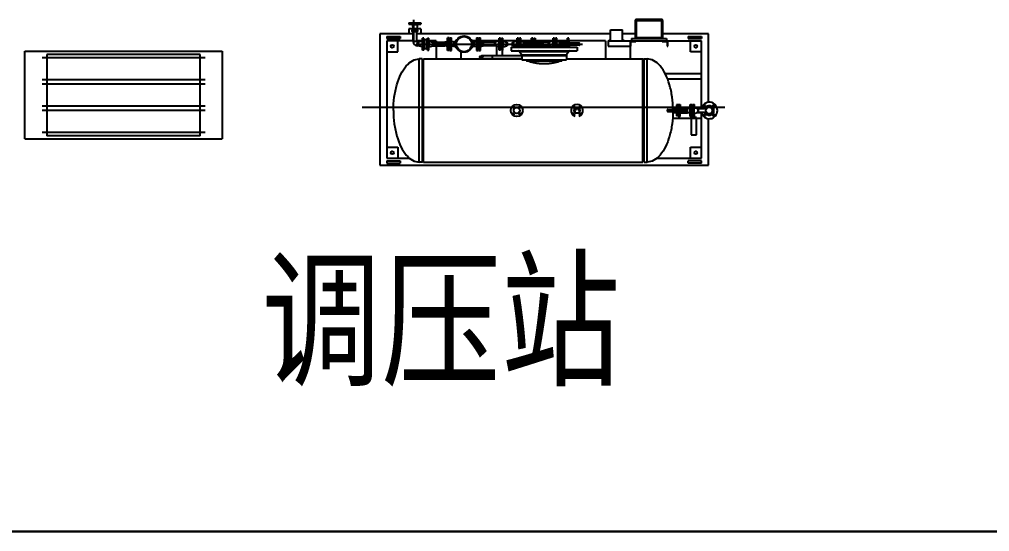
# Model space of a CAD drawing. Header units: millimetres. Extents: x 18255 to 228708, y -2217 to 146640.
# Drawn here: x 78771 to 87621, y 83841 to 88510 of the extents above; entities that cross this region are included whole.
import ezdxf

# ---------------------------------------------------------------- set-up
doc = ezdxf.new("R2010")
doc.units = ezdxf.units.MM
doc.layers.add('坐标', color=8, linetype='Continuous', lineweight=0)
doc.layers.add('基础', color=8, linetype='Continuous', lineweight=30)
doc.layers.add('设备', color=8, linetype='Continuous')
doc.styles.add('DIMHT', font='', dxfattribs={"width": 0.8})
doc.styles.get('DIMHT').set_extended_font_data('SimHei')

msp = doc.modelspace()

# ---------------------------------------------------------------- linework, layer by layer
at = {"layer": '基础'}
msp.add_line((98525.8, 83841.3), (77525.8, 83841.3), dxfattribs=at)
at = {"layer": '基础', "ltscale": 20}
msp.add_line((77525.8, 83841.3), (98525.8, 83841.3), dxfattribs=at)
at = {"layer": '设备'}
for p, q in [((82364.7, 88506.7), (82364.7, 88309.7)), ((84398.7, 88334.7), (84398.7, 88509.7)), ((84628.7, 88509.7), (84398.7, 88509.7)), ((84628.7, 88509.7), (84628.7, 88334.7)), ((82323.2, 88478.1), (82323.2, 88465.2)), ((82323.2, 88478.1), (82433.2, 88478.1)), ((82323.2, 88465.2), (82433.2, 88465.2)), ((82323.2, 88422.7), (82323.2, 88379.7)), ((82361.4, 88422.7), (82323.2, 88422.7)), ((82352.7, 88479.7), (82352.7, 88478.1)), ((82352.7, 88479.7), (82403.7, 88479.7)), ((82354.4, 88461.9), (82361.3, 88427.5)), ((82354.4, 88461.9), (82402.1, 88461.9)), ((82361.4, 88426.7), (82361.3, 88427.5)), ((82361.3, 88427.5), (82395.1, 88427.5)), ((82361.4, 88426.7), (82361.4, 88424.7)), ((82361.4, 88426.7), (82395.1, 88426.7)), ((82361.4, 88424.7), (82395.1, 88424.7)), ((82362.7, 88423.7), (82361.4, 88424.7)), ((82361.4, 88409.7), (82361.4, 88423.7)), ((82395.1, 88423.7), (82361.4, 88423.7)), ((82393.7, 88423.7), (82395.1, 88424.7)), ((82402.1, 88461.9), (82395.1, 88427.5)), ((82395.1, 88426.7), (82395.1, 88427.5)), ((82395.1, 88426.7), (82395.1, 88424.7)), ((82395.1, 88409.7), (82395.1, 88423.7)), ((82433.2, 88422.7), (82395.1, 88422.7)), ((82403.7, 88479.7), (82403.7, 88478.1)), ((82433.2, 88478.1), (82433.2, 88465.2)), ((82433.2, 88422.7), (82433.2, 88379.7)), ((84162.7, 88314.7), (84162.7, 88414.7)), ((84162.7, 88414.7), (84272.7, 88414.7)), ((84272.7, 88314.7), (84272.7, 88414.7)), ((84388.7, 88499.7), (84388.7, 88344.7)), ((84388.7, 88499.7), (84638.7, 88499.7)), ((84638.7, 88499.7), (84638.7, 88344.7)), ((82057.7, 88379.7), (82057.7, 87179.7)), ((82361.4, 88379.7), (82057.7, 88379.7)), ((82122.7, 88354.7), (82122.7, 88334.7)), ((82122.7, 88354.7), (82242.7, 88354.7)), ((82122.7, 88334.7), (82242.7, 88334.7)), ((82242.7, 88354.7), (82242.7, 88334.7)), ((82354.2, 88409.7), (82402.2, 88409.7)), ((82354.2, 88399.7), (82402.2, 88399.7)), ((82361.4, 88309.7), (82361.4, 88399.7)), ((82395.1, 88309.7), (82395.1, 88399.7)), ((84162.7, 88379.7), (82395.1, 88379.7)), ((82446.7, 88229.7), (82446.7, 88339.7)), ((82459.6, 88339.7), (82446.7, 88339.7)), ((82459.6, 88229.7), (82459.6, 88339.7)), ((82465.7, 88243.2), (82465.7, 88326.2)), ((82465.7, 88326.2), (82487.7, 88326.2)), ((82487.7, 88243.2), (82487.7, 88326.2)), ((82493.8, 88229.7), (82493.8, 88339.7)), ((82493.8, 88339.7), (82506.7, 88339.7)), ((82506.7, 88229.7), (82506.7, 88339.7)), ((82676.2, 88227.2), (82676.2, 88342.2)), ((82690.2, 88342.2), (82676.2, 88342.2)), ((82690.2, 88227.2), (82690.2, 88342.2)), ((82698.7, 88342.2), (82698.7, 88227.2)), ((82698.7, 88342.2), (82712.7, 88342.2)), ((82712.7, 88227.2), (82712.7, 88342.2)), ((82766.6, 88329.6), (82765.4, 88327.9)), ((82777.3, 88341.1), (82775.8, 88339.7)), ((82790.1, 88350.1), (82788.3, 88349.1)), ((82804.5, 88356.3), (82802.6, 88355.7)), ((82819.9, 88359.4), (82817.9, 88359.1)), ((82835.5, 88359.1), (82833.6, 88359.4)), ((82850.8, 88355.7), (82848.9, 88356.3)), ((82865.1, 88349.1), (82863.3, 88350.1)), ((82877.6, 88339.7), (82876.2, 88341.1)), ((82888, 88327.9), (82886.8, 88329.6)), ((82940.7, 88342.2), (82940.7, 88227.2)), ((82940.7, 88342.2), (82954.7, 88342.2)), ((82954.7, 88227.2), (82954.7, 88342.2)), ((82963.2, 88227.2), (82963.2, 88342.2)), ((82963.2, 88342.2), (82977.2, 88342.2)), ((82977.2, 88227.2), (82977.2, 88342.2)), ((83146.7, 88229.7), (83146.7, 88339.7)), ((83159.6, 88339.7), (83146.7, 88339.7)), ((83159.6, 88229.7), (83159.6, 88339.7)), ((83167.3, 88229.7), (83167.3, 88339.7)), ((83167.3, 88339.7), (83180.2, 88339.7)), ((83180.2, 88229.7), (83180.2, 88339.7)), ((83311.2, 88258.1), (83311.2, 88339.7)), ((83324.1, 88339.7), (83311.2, 88339.7)), ((83324.1, 88259.7), (83324.1, 88339.7)), ((83333.2, 88259.7), (83333.2, 88339.7)), ((83344.7, 88339.7), (83333.2, 88339.7)), ((83344.7, 88259.7), (83344.7, 88339.7)), ((83442.7, 88294.7), (83442.7, 88339.7)), ((83454.2, 88339.7), (83442.7, 88339.7)), ((83454.2, 88294.7), (83454.2, 88339.7)), ((83463.3, 88339.7), (83463.3, 88294.7)), ((83463.3, 88339.7), (83476.2, 88339.7)), ((83476.2, 88339.7), (83476.2, 88294.7)), ((83639.2, 88259.7), (83639.2, 88339.7)), ((83652.1, 88339.7), (83639.2, 88339.7)), ((83652.1, 88259.7), (83652.1, 88339.7)), ((83661.2, 88259.7), (83661.2, 88339.7)), ((83672.7, 88339.7), (83661.2, 88339.7)), ((83672.7, 88259.7), (83672.7, 88339.7)), ((83770.7, 88294.7), (83770.7, 88339.7)), ((83782.2, 88339.7), (83770.7, 88339.7)), ((83782.2, 88294.7), (83782.2, 88339.7)), ((84388.7, 88379.7), (84272.7, 88379.7)), ((84353.7, 88334.7), (84353.7, 88314.7)), ((84353.7, 88334.7), (84673.7, 88334.7)), ((84388.7, 88344.7), (84638.7, 88344.7)), ((85057.7, 88379.7), (84638.7, 88379.7)), ((84673.7, 88334.7), (84673.7, 88314.7)), ((84872.7, 88354.7), (84872.7, 88334.7)), ((84872.7, 88354.7), (84992.7, 88354.7)), ((84872.7, 88334.7), (84992.7, 88334.7)), ((84992.7, 88354.7), (84992.7, 88334.7)), ((85057.7, 87754.3), (85057.7, 88379.7)), ((82122.7, 88314.7), (82122.7, 87244.7)), ((82361.4, 88314.7), (82122.7, 88314.7)), ((82222.7, 88214.7), (82222.7, 88314.7)), ((82395.1, 88309.7), (82361.4, 88309.7)), ((82389.7, 88284.7), (83907.1, 88284.7)), ((82446.7, 88314.7), (82395.1, 88314.7)), ((82403.2, 88267.8), (82403.2, 88301.5)), ((82405.2, 88300.2), (82406.2, 88301.5)), ((82405.2, 88269.2), (82405.2, 88300.2)), ((82405.2, 88269.2), (82406.2, 88267.8)), ((82406.2, 88301.5), (82406.2, 88267.8)), ((82408.2, 88301.5), (82406.2, 88301.5)), ((82408.2, 88267.8), (82406.2, 88267.8)), ((82408.2, 88301.5), (82409, 88301.6)), ((82408.2, 88301.5), (82408.2, 88267.8)), ((82408.2, 88267.8), (82409, 88267.7)), ((82443.5, 88308.5), (82409, 88301.6)), ((82409, 88301.6), (82409, 88267.7)), ((82443.5, 88260.8), (82409, 88267.7)), ((82443.5, 88308.5), (82443.5, 88260.8)), ((82465.7, 88314.7), (82459.6, 88314.7)), ((82461.2, 88310.2), (82459.6, 88310.2)), ((82461.2, 88259.2), (82459.6, 88259.2)), ((82461.2, 88259.2), (82461.2, 88310.2)), ((82465.7, 88243.2), (82487.7, 88243.2)), ((82493.8, 88314.7), (82487.7, 88314.7)), ((82492.2, 88259.2), (82492.2, 88310.2)), ((82492.2, 88310.2), (82493.8, 88310.2)), ((82492.2, 88259.2), (82493.8, 88259.2)), ((82572.7, 88314.7), (82506.7, 88314.7)), ((82509.9, 88260.8), (82509.9, 88308.5)), ((82509.9, 88308.5), (82544.4, 88301.6)), ((82509.9, 88260.8), (82544.4, 88267.7)), ((82544.4, 88267.7), (82544.4, 88301.6)), ((82545.2, 88301.5), (82544.4, 88301.6)), ((82545.2, 88267.8), (82544.4, 88267.7)), ((82545.2, 88267.8), (82545.2, 88301.5)), ((82545.2, 88301.5), (82547.2, 88301.5)), ((82545.2, 88267.8), (82547.2, 88267.8)), ((82547.2, 88267.8), (82547.2, 88301.5)), ((82548.2, 88300.2), (82547.2, 88301.5)), ((82548.2, 88269.2), (82547.2, 88267.8)), ((82548.2, 88267.8), (82548.2, 88301.5)), ((82548.2, 88301.5), (82652.2, 88301.5)), ((82548.2, 88267.8), (82652.2, 88267.8)), ((82572.7, 88314.7), (82572.7, 88301.5)), ((82572.7, 88267.8), (82572.7, 88149.7)), ((82652.2, 88300.9), (82652.7, 88301.5)), ((82652.2, 88267.8), (82652.2, 88301.5)), ((82652.2, 88268.4), (82652.7, 88267.8)), ((82652.7, 88301.5), (82652.7, 88267.8)), ((82657.5, 88301.5), (82652.7, 88301.5)), ((82657.5, 88267.8), (82652.7, 88267.8)), ((82657.5, 88301.5), (82657.5, 88267.8)), ((82673.5, 88306.7), (82658.8, 88301.7)), ((82658.8, 88301.7), (82658.8, 88267.6)), ((82673.5, 88262.6), (82658.8, 88267.6)), ((82673.5, 88306.7), (82673.5, 88262.6)), ((82692.2, 88317.2), (82690.2, 88317.2)), ((82692.2, 88252.2), (82690.2, 88252.2)), ((82692.2, 88252.2), (82692.2, 88317.2)), ((82696.7, 88313.7), (82696.7, 88255.7)), ((82696.7, 88313.7), (82698.7, 88313.7)), ((82696.7, 88255.7), (82698.7, 88255.7)), ((82730.7, 88304.7), (82712.7, 88307.7)), ((82730.7, 88264.7), (82712.7, 88261.7)), ((82730.7, 88304.7), (82730.7, 88264.7)), ((82730.7, 88304.7), (82740.7, 88304.7)), ((82730.7, 88264.7), (82740.7, 88264.7)), ((82740.7, 88264.7), (82740.7, 88304.7)), ((82751.7, 88285.7), (82751.7, 88283.7)), ((82753.6, 88301.2), (82753.1, 88299.3)), ((82753.1, 88270), (82753.6, 88268.1)), ((82758.6, 88316.1), (82757.8, 88314.3)), ((82757.8, 88255.1), (82758.6, 88253.2)), ((82765.4, 88241.4), (82766.6, 88239.8)), ((82886.8, 88239.8), (82888, 88241.4)), ((82895.6, 88314.3), (82894.8, 88316.1)), ((82894.8, 88253.2), (82895.6, 88255.1)), ((82900.3, 88299.3), (82899.9, 88301.2)), ((82899.9, 88268.1), (82900.3, 88270)), ((82901.7, 88283.7), (82901.7, 88285.7)), ((82940.7, 88314.7), (82903.4, 88314.7)), ((82912.7, 88304.7), (82912.7, 88264.7)), ((82912.7, 88304.7), (82922.7, 88304.7)), ((82912.7, 88264.7), (82922.7, 88264.7)), ((82922.7, 88304.7), (82940.7, 88307.7)), ((82922.7, 88264.7), (82922.7, 88304.7)), ((82922.7, 88264.7), (82940.7, 88261.7)), ((82961.2, 88314.7), (82954.7, 88314.7)), ((82954.7, 88313.7), (82956.7, 88313.7)), ((82954.7, 88255.7), (82956.7, 88255.7)), ((82956.7, 88255.7), (82956.7, 88313.7)), ((82961.2, 88252.2), (82961.2, 88317.2)), ((82961.2, 88317.2), (82963.2, 88317.2)), ((82961.2, 88252.2), (82963.2, 88252.2)), ((83146.7, 88314.7), (82977.2, 88314.7)), ((82979.9, 88262.6), (82979.9, 88306.7)), ((82979.9, 88306.7), (82994.6, 88301.7)), ((82979.9, 88262.6), (82994.6, 88267.6)), ((82994.6, 88267.6), (82994.6, 88301.7)), ((82995.9, 88267.8), (82995.9, 88301.5)), ((82995.9, 88301.5), (83000.7, 88301.5)), ((82995.9, 88267.8), (83000.7, 88267.8)), ((83000.7, 88267.8), (83000.7, 88301.5)), ((83001.2, 88300.9), (83000.7, 88301.5)), ((83001.2, 88268.4), (83000.7, 88267.8)), ((83001.2, 88301.5), (83001.2, 88267.8)), ((83105.2, 88301.5), (83001.2, 88301.5)), ((83105.2, 88267.8), (83001.2, 88267.8)), ((83105.2, 88300.2), (83106.2, 88301.5)), ((83105.2, 88301.5), (83105.2, 88267.8)), ((83105.2, 88269.2), (83106.2, 88267.8)), ((83106.2, 88301.5), (83106.2, 88267.8)), ((83108.2, 88301.5), (83106.2, 88301.5)), ((83108.2, 88267.8), (83106.2, 88267.8)), ((83108.2, 88301.5), (83109, 88301.6)), ((83108.2, 88301.5), (83108.2, 88267.8)), ((83108.2, 88267.8), (83109, 88267.7)), ((83143.5, 88308.5), (83109, 88301.6)), ((83109, 88301.6), (83109, 88267.7)), ((83143.5, 88260.8), (83109, 88267.7)), ((83124.2, 88314.7), (83124.2, 88304.6)), ((83124.2, 88264.7), (83124.2, 88178.2)), ((83143.5, 88308.5), (83143.5, 88260.8)), ((83167.3, 88314.7), (83159.6, 88314.7)), ((83161.2, 88310.2), (83159.6, 88310.2)), ((83161.2, 88259.2), (83159.6, 88259.2)), ((83161.2, 88259.2), (83161.2, 88310.2)), ((83165.7, 88259.2), (83165.7, 88310.2)), ((83165.7, 88310.2), (83167.3, 88310.2)), ((83165.7, 88259.2), (83167.3, 88259.2)), ((83311.2, 88314.7), (83180.2, 88314.7)), ((83183.4, 88260.8), (83183.4, 88308.5)), ((83183.4, 88308.5), (83217.9, 88301.6)), ((83183.4, 88260.8), (83217.9, 88267.7)), ((83217.9, 88267.7), (83217.9, 88301.6)), ((83218.7, 88301.5), (83217.9, 88301.6)), ((83218.7, 88267.8), (83217.9, 88267.7)), ((83218.7, 88267.8), (83218.7, 88301.5)), ((83218.7, 88301.5), (83220.7, 88301.5)), ((83218.7, 88267.8), (83220.7, 88267.8)), ((83220.7, 88267.8), (83220.7, 88301.5)), ((83221.7, 88300.2), (83220.7, 88301.5)), ((83221.7, 88269.2), (83220.7, 88267.8)), ((83221.7, 88300.2), (83221.7, 88269.2)), ((83257.7, 88258.1), (83257.7, 88222.7)), ((83257.7, 88258.1), (83857.7, 88258.1)), ((83269.7, 88300.2), (83270.7, 88301.5)), ((83269.7, 88269.2), (83269.7, 88300.2)), ((83269.7, 88269.2), (83270.7, 88267.8)), ((83270.7, 88301.5), (83270.7, 88267.8)), ((83272.7, 88301.5), (83270.7, 88301.5)), ((83272.7, 88267.8), (83270.7, 88267.8)), ((83272.7, 88301.5), (83273.5, 88301.6)), ((83272.7, 88301.5), (83272.7, 88267.8)), ((83272.7, 88267.8), (83273.5, 88267.7)), ((83308, 88308.5), (83273.5, 88301.6)), ((83273.5, 88301.6), (83273.5, 88267.7)), ((83308, 88260.8), (83273.5, 88267.7)), ((83308, 88308.5), (83308, 88260.8)), ((83322.7, 88259.7), (83322.7, 88258.1)), ((83322.7, 88259.7), (83792.7, 88259.7)), ((83330.2, 88314.7), (83324.1, 88314.7)), ((83325.7, 88310.2), (83324.1, 88310.2)), ((83325.7, 88259.7), (83325.7, 88310.2)), ((83330.2, 88259.7), (83330.2, 88317.2)), ((83333.2, 88317.2), (83330.2, 88317.2)), ((83442.7, 88314.7), (83344.7, 88314.7)), ((83368.3, 88302), (83344.7, 88306.7)), ((83368.3, 88267.3), (83344.7, 88262.7)), ((83368.3, 88302), (83368.3, 88267.3)), ((83377.5, 88306), (83371.8, 88302.6)), ((83371.8, 88302.6), (83371.8, 88266.7)), ((83377.5, 88263.4), (83371.8, 88266.7)), ((83377.5, 88263.4), (83377.5, 88306)), ((83378.7, 88279.7), (83378.7, 88289.7)), ((83380.1, 88293.1), (83380.1, 88306.7)), ((83442.7, 88306.7), (83380.1, 88306.7)), ((83380.1, 88262.7), (83380.1, 88276.3)), ((83442.7, 88262.7), (83380.1, 88262.7)), ((83548.7, 88294.7), (83383.7, 88294.7)), ((83548.7, 88274.7), (83383.7, 88274.7)), ((83404.7, 88274.7), (83404.7, 88294.7)), ((83407.9, 88274.7), (83407.9, 88294.7)), ((83442.7, 88274.7), (83442.7, 88259.7)), ((83457.2, 88317.2), (83454.2, 88317.2)), ((83454.2, 88274.7), (83454.2, 88259.7)), ((83457.2, 88294.7), (83457.2, 88317.2)), ((83463.3, 88314.7), (83457.2, 88314.7)), ((83457.2, 88274.7), (83457.2, 88259.7)), ((83461.7, 88310.2), (83461.7, 88294.7)), ((83461.7, 88310.2), (83463.3, 88310.2)), ((83461.7, 88259.7), (83461.7, 88274.7)), ((83463.3, 88259.7), (83463.3, 88274.7)), ((83463.7, 88274.7), (83463.7, 88294.7)), ((83639.2, 88314.7), (83476.2, 88314.7)), ((83476.2, 88259.7), (83476.2, 88274.7)), ((83479.4, 88294.7), (83479.4, 88308.5)), ((83479.4, 88308.5), (83513.9, 88301.6)), ((83479.4, 88260.8), (83479.4, 88274.7)), ((83479.4, 88260.8), (83513.9, 88267.7)), ((83483, 88274.7), (83483, 88294.7)), ((83513.9, 88294.7), (83513.9, 88301.6)), ((83514.7, 88301.5), (83513.9, 88301.6)), ((83513.9, 88267.7), (83513.9, 88274.7)), ((83514.7, 88267.8), (83513.9, 88267.7)), ((83514.7, 88294.7), (83514.7, 88301.5)), ((83514.7, 88301.5), (83516.7, 88301.5)), ((83514.7, 88267.8), (83514.7, 88274.7)), ((83514.7, 88267.8), (83516.7, 88267.8)), ((83516.7, 88294.7), (83516.7, 88301.5)), ((83517.7, 88300.2), (83516.7, 88301.5)), ((83516.7, 88267.8), (83516.7, 88274.7)), ((83517.7, 88269.2), (83516.7, 88267.8)), ((83517.7, 88300.2), (83517.7, 88294.7)), ((83517.7, 88274.7), (83517.7, 88269.2)), ((83519.7, 88301.5), (83519.7, 88294.7)), ((83595.7, 88301.5), (83519.7, 88301.5)), ((83519.7, 88274.7), (83519.7, 88267.8)), ((83525.9, 88267.8), (83519.7, 88267.8)), ((83525.9, 88267.8), (83538.8, 88274.7)), ((83544.5, 88259.7), (83557.7, 88284.7)), ((83553.7, 88279.7), (83553.7, 88289.7)), ((83553.7, 88282.5), (83557.7, 88284.7)), ((83557.7, 88284.7), (83570.9, 88259.7)), ((83595.7, 88267.8), (83589.6, 88267.8)), ((83595.7, 88301.5), (83595.7, 88267.8)), ((83597.7, 88314.7), (83597.7, 88300.2)), ((83597.7, 88300.2), (83598.7, 88301.5)), ((83597.7, 88269.2), (83597.7, 88300.2)), ((83597.7, 88269.2), (83597.7, 88259.7)), ((83597.7, 88269.2), (83598.7, 88267.8)), ((83598.7, 88301.5), (83598.7, 88267.8)), ((83600.7, 88301.5), (83598.7, 88301.5)), ((83600.7, 88267.8), (83598.7, 88267.8)), ((83600.7, 88301.5), (83601.5, 88301.6)), ((83600.7, 88301.5), (83600.7, 88267.8)), ((83600.7, 88267.8), (83601.5, 88267.7)), ((83636, 88308.5), (83601.5, 88301.6)), ((83601.5, 88301.6), (83601.5, 88267.7)), ((83636, 88260.8), (83601.5, 88267.7)), ((83636, 88308.5), (83636, 88260.8)), ((83658.2, 88314.7), (83652.1, 88314.7)), ((83653.7, 88310.2), (83652.1, 88310.2)), ((83653.7, 88259.7), (83653.7, 88310.2)), ((83658.2, 88259.7), (83658.2, 88317.2)), ((83661.2, 88317.2), (83658.2, 88317.2)), ((83770.7, 88314.7), (83672.7, 88314.7)), ((83696.3, 88302), (83672.7, 88306.7)), ((83696.3, 88267.3), (83672.7, 88262.7)), ((83696.3, 88302), (83696.3, 88267.3)), ((83705.5, 88306), (83699.8, 88302.6)), ((83699.8, 88302.6), (83699.8, 88266.7)), ((83705.5, 88263.4), (83699.8, 88266.7)), ((83705.5, 88263.4), (83705.5, 88306)), ((83706.7, 88279.7), (83706.7, 88289.7)), ((83708.1, 88293.1), (83708.1, 88306.7)), ((83770.7, 88306.7), (83708.1, 88306.7)), ((83708.1, 88262.7), (83708.1, 88276.3)), ((83770.7, 88262.7), (83708.1, 88262.7)), ((83876.7, 88294.7), (83711.7, 88294.7)), ((83876.7, 88274.7), (83711.7, 88274.7)), ((83732.7, 88274.7), (83732.7, 88294.7)), ((83735.9, 88274.7), (83735.9, 88294.7)), ((83770.7, 88274.7), (83770.7, 88259.7)), ((83785.2, 88317.2), (83782.2, 88317.2)), ((83782.2, 88274.7), (83782.2, 88259.7)), ((83785.2, 88294.7), (83785.2, 88317.2)), ((84117.7, 88314.7), (83785.2, 88314.7)), ((83785.2, 88274.7), (83785.2, 88259.7)), ((83791.7, 88274.7), (83791.7, 88294.7)), ((83792.7, 88259.7), (83792.7, 88258.1)), ((83811, 88274.7), (83811, 88294.7)), ((83857.7, 88258.1), (83857.7, 88222.7)), ((83881.7, 88279.7), (83881.7, 88289.7)), ((84117.7, 88314.7), (84117.7, 88149.7)), ((84142.7, 88314.7), (84142.7, 88264.7)), ((84142.7, 88314.7), (84992.7, 88314.7)), ((84142.7, 88264.7), (84348.7, 88264.7)), ((84147.7, 88314.7), (84147.7, 88318.7)), ((84162.7, 88318.7), (84147.7, 88318.7)), ((84287.7, 88318.7), (84272.7, 88318.7)), ((84287.7, 88314.7), (84287.7, 88318.7)), ((84342.7, 88314.7), (84342.7, 88149.7)), ((84348.7, 88264.7), (84348.7, 88308.7)), ((84348.7, 88308.7), (84392.7, 88308.7)), ((84392.7, 88308.7), (84392.7, 88314.7)), ((84634.7, 88314.7), (84634.7, 88308.7)), ((84634.7, 88308.7), (84678.7, 88308.7)), ((84678.7, 88308.7), (84678.7, 88264.7)), ((84678.7, 88264.7), (84684.7, 88264.7)), ((84684.7, 88264.7), (84684.7, 88314.7)), ((84892.7, 88214.7), (84892.7, 88314.7)), ((84992.7, 87703.7), (84992.7, 88314.7)), ((78819.7, 87419.9), (78819.7, 88219.9)), ((78819.7, 88219.9), (80619.7, 88219.9)), ((79019.7, 88159.9), (78977.7, 88159.9)), ((79019.7, 88189.9), (79019.7, 87449.9)), ((80419.7, 88189.9), (79019.7, 88189.9)), ((80419.7, 88159.9), (79019.7, 88159.9)), ((80419.7, 87449.9), (80419.7, 88189.9)), ((80464.7, 88159.9), (80419.7, 88159.9)), ((80619.7, 88219.9), (80619.7, 87419.9)), ((82122.7, 88214.7), (82222.7, 88214.7)), ((82417.7, 87209.7), (82417.7, 88149.7)), ((82443.9, 88149.7), (82417.7, 88149.7)), ((82443.9, 88149.7), (82443.9, 87209.7)), ((82443.9, 88149.7), (82457.7, 88131.7)), ((82459.6, 88229.7), (82446.7, 88229.7)), ((82457.7, 87209.7), (82457.7, 88149.7)), ((82457.7, 88149.7), (83354.5, 88149.7)), ((82493.8, 88229.7), (82506.7, 88229.7)), ((82690.2, 88227.2), (82676.2, 88227.2)), ((82698.7, 88227.2), (82712.7, 88227.2)), ((82775.8, 88229.6), (82777.3, 88228.3)), ((82788.3, 88220.2), (82790.1, 88219.2)), ((82797.7, 88215.7), (82797.7, 88149.7)), ((82802.6, 88213.6), (82804.5, 88213)), ((82817.9, 88210.2), (82819.9, 88210)), ((82833.6, 88210), (82835.5, 88210.2)), ((82848.9, 88213), (82850.8, 88213.6)), ((82863.3, 88219.2), (82865.1, 88220.2)), ((82876.2, 88228.3), (82877.6, 88229.6)), ((82940.7, 88227.2), (82954.7, 88227.2)), ((82963.2, 88227.2), (82977.2, 88227.2)), ((83354.5, 88178.2), (82984.7, 88178.2)), ((82995, 88164.7), (82984.7, 88164.7)), ((83354.5, 88151.2), (82984.7, 88151.2)), ((83084.7, 88178.2), (83084.7, 88151.2)), ((83124.2, 88151.2), (83124.2, 88149.7)), ((83159.6, 88229.7), (83146.7, 88229.7)), ((83167.3, 88229.7), (83180.2, 88229.7)), ((83174.2, 88229.7), (83174.2, 88178.2)), ((83174.2, 88151.2), (83174.2, 88149.7)), ((83257.7, 88222.7), (83857.7, 88222.7)), ((83332.2, 88218.1), (83783.3, 88218.1)), ((83332.2, 88218.1), (83352.9, 88185.9)), ((83352.9, 88185.9), (83762.5, 88185.9)), ((83354.5, 88180.5), (83354.5, 88149.7)), ((83354.5, 88180.5), (83760.9, 88180.5)), ((83760.9, 88180.5), (83760.9, 88149.7)), ((83760.9, 88149.7), (84457.7, 88149.7)), ((83783.3, 88218.1), (83762.5, 88185.9)), ((84471.5, 88149.7), (84457.7, 88131.7)), ((84457.7, 87209.7), (84457.7, 88149.7)), ((84471.5, 87209.7), (84471.5, 88149.7)), ((84471.5, 88149.7), (84497.7, 88149.7)), ((84497.7, 87209.7), (84497.7, 88149.7)), ((84992.7, 88214.7), (84892.7, 88214.7)), ((83354.5, 88140.9), (83760.9, 88140.9)), ((83397.7, 88132.7), (83717.7, 88132.7)), ((84992.7, 88014.7), (84662.2, 88014.7)), ((79019.7, 87959.9), (78977.7, 87959.9)), ((79019.7, 87919.9), (78977.7, 87919.9)), ((80419.7, 87959.9), (79019.7, 87959.9)), ((80419.7, 87919.9), (79019.7, 87919.9)), ((80464.7, 87959.9), (80419.7, 87959.9)), ((80464.7, 87919.9), (80419.7, 87919.9)), ((84992.7, 87964.7), (84684.5, 87964.7)), ((79019.7, 87719.9), (78977.7, 87719.9)), ((80419.7, 87719.9), (79019.7, 87719.9)), ((80464.7, 87719.9), (80419.7, 87719.9)), ((85204.7, 87707.9), (81896.7, 87707.9)), ((84764.7, 87729.7), (84764.7, 87689.7)), ((84776.1, 87729.7), (84764.7, 87729.7)), ((84776.1, 87729.7), (84776.1, 87689.7)), ((84777.7, 87689.7), (84777.7, 87712.2)), ((84777.7, 87712.2), (84780.7, 87712.2)), ((84780.7, 87689.7), (84780.7, 87734.7)), ((84780.7, 87734.7), (84798.2, 87734.7)), ((84793.7, 87689.7), (84793.7, 87734.7)), ((84798.2, 87734.7), (84798.2, 87701.7)), ((84888.7, 87624.7), (84888.7, 87734.7)), ((84888.7, 87734.7), (84906.2, 87734.7)), ((84901.7, 87624.7), (84901.7, 87734.7)), ((84901.7, 87712.2), (84904.7, 87712.2)), ((84904.7, 87647.2), (84904.7, 87712.2)), ((84906.2, 87624.7), (84906.2, 87734.7)), ((84906.2, 87712.2), (84909.2, 87712.2)), ((84909.2, 87647.2), (84909.2, 87712.2)), ((84910.8, 87624.7), (84910.8, 87734.7)), ((84910.8, 87734.7), (84928.2, 87734.7)), ((84923.7, 87624.7), (84923.7, 87734.7)), ((84928.2, 87703.3), (84928.2, 87734.7)), ((79019.7, 87679.9), (78977.7, 87679.9)), ((80419.7, 87679.9), (79019.7, 87679.9)), ((80464.7, 87679.9), (80419.7, 87679.9)), ((83874.6, 87654.7), (83840.9, 87654.7)), ((84681.2, 87684.7), (84681.2, 87674.7)), ((84686.2, 87689.7), (84851.2, 87689.7)), ((84686.2, 87669.7), (84851.2, 87669.7)), ((84725.7, 87692.2), (84726.4, 87693.1)), ((84725.7, 87693.1), (84725.7, 87689.7)), ((84725.7, 87669.7), (84725.7, 87666.2)), ((84725.7, 87667.2), (84726.4, 87666.2)), ((84726.4, 87693.1), (84726.4, 87689.7)), ((84728.4, 87693.1), (84726.4, 87693.1)), ((84726.4, 87669.7), (84726.4, 87666.2)), ((84728.4, 87666.2), (84726.4, 87666.2)), ((84728.4, 87693.1), (84729, 87693.2)), ((84728.4, 87693.1), (84728.4, 87689.7)), ((84728.4, 87669.7), (84728.4, 87666.2)), ((84728.4, 87666.2), (84729, 87666.2)), ((84761.3, 87698.1), (84729, 87693.2)), ((84729, 87693.2), (84729, 87689.7)), ((84729, 87669.7), (84729, 87666.2)), ((84761.3, 87661.2), (84729, 87666.2)), ((84764.4, 87658.7), (84732.2, 87658.7)), ((84751.9, 87689.7), (84751.9, 87669.7)), ((84761.3, 87698.1), (84761.3, 87689.7)), ((84761.3, 87669.7), (84761.3, 87661.2)), ((84764.7, 87669.7), (84764.7, 87629.7)), ((84776.1, 87629.7), (84764.7, 87629.7)), ((84771.2, 87689.7), (84771.2, 87669.7)), ((84777.7, 87701.2), (84776.1, 87701.2)), ((84776.1, 87669.7), (84776.1, 87629.7)), ((84777.7, 87658.2), (84776.1, 87658.2)), ((84777.7, 87669.7), (84777.7, 87647.2)), ((84777.7, 87647.2), (84780.7, 87647.2)), ((84780.7, 87669.7), (84780.7, 87624.7)), ((84780.7, 87624.7), (84798.2, 87624.7)), ((84793.7, 87701.7), (84859.3, 87701.7)), ((84793.7, 87669.7), (84793.7, 87624.7)), ((84793.7, 87657.7), (84859.3, 87657.7)), ((84798.2, 87624.7), (84798.2, 87657.7)), ((84827, 87689.7), (84827, 87669.7)), ((84830.2, 87689.7), (84830.2, 87669.7)), ((84854.8, 87701.7), (84854.8, 87688.1)), ((84854.8, 87671.3), (84854.8, 87657.7)), ((84856.2, 87684.7), (84856.2, 87674.7)), ((84857.4, 87701), (84857.4, 87658.4)), ((84857.4, 87701), (84863, 87697.6)), ((84857.4, 87658.4), (84863, 87661.7)), ((84859.3, 87701.7), (84859.3, 87699.8)), ((84859.3, 87659.5), (84859.3, 87657.7)), ((84861.9, 87701), (84861.9, 87698.3)), ((84861.9, 87701), (84867.5, 87697.6)), ((84861.9, 87658.4), (84867.5, 87661.7)), ((84861.9, 87661), (84861.9, 87658.4)), ((84883.9, 87658.7), (84862.4, 87658.7)), ((84863, 87661.7), (84863, 87697.6)), ((84866.6, 87697.1), (84888.7, 87701.7)), ((84866.6, 87662.3), (84866.6, 87697.1)), ((84866.6, 87662.3), (84888.7, 87657.7)), ((84867.5, 87697.3), (84867.5, 87697.6)), ((84867.5, 87661.7), (84867.5, 87662.1)), ((84888.7, 87624.7), (84906.2, 87624.7)), ((84898.2, 87624.7), (84898.2, 87458.7)), ((84901.7, 87647.2), (84904.7, 87647.2)), ((84904.2, 87614.7), (84904.2, 87624.7)), ((84906.2, 87647.2), (84909.2, 87647.2)), ((84909.2, 87705.2), (84910.8, 87705.2)), ((84909.2, 87654.2), (84910.8, 87654.2)), ((84910.8, 87624.7), (84928.2, 87624.7)), ((84926.9, 87655.8), (84926.9, 87703.5)), ((84926.9, 87703.5), (84961.4, 87696.6)), ((84926.9, 87655.8), (84961.4, 87662.7)), ((84928.2, 87624.7), (84928.2, 87656.1)), ((84931.4, 87702.6), (84931.4, 87703.5)), ((84931.4, 87703.5), (84965.9, 87696.6)), ((84931.4, 87655.8), (84965.9, 87662.7)), ((84931.4, 87655.8), (84931.4, 87656.7)), ((84991.8, 87658.7), (84945.6, 87658.7)), ((84961.4, 87662.7), (84961.4, 87696.6)), ((84962.2, 87696.5), (84961.4, 87696.6)), ((84962.2, 87662.8), (84961.4, 87662.7)), ((84962.2, 87662.8), (84962.2, 87696.5)), ((84962.2, 87696.5), (84964.2, 87696.5)), ((84962.2, 87662.8), (84964.2, 87662.8)), ((84964.2, 87662.8), (84964.2, 87696.5)), ((84965.2, 87695.2), (84964.2, 87696.5)), ((84965.2, 87664.2), (84964.2, 87662.8)), ((84965.2, 87662.8), (84965.2, 87696.5)), ((84965.2, 87696.5), (85038.7, 87696.5)), ((84965.2, 87662.8), (85038.7, 87662.8)), ((84992.7, 87244.7), (84992.7, 87655.6)), ((84729.8, 87608.7), (84992.7, 87608.7)), ((84948.2, 87614.7), (84904.2, 87614.7)), ((84948.2, 87458.7), (84948.2, 87614.7)), ((85057.7, 87179.7), (85057.7, 87605)), ((79019.7, 87479.9), (78977.7, 87479.9)), ((80419.7, 87479.9), (79019.7, 87479.9)), ((80419.7, 87449.9), (79019.7, 87449.9)), ((80464.7, 87479.9), (80419.7, 87479.9)), ((84898.2, 87458.7), (84948.2, 87458.7)), ((78819.7, 87419.9), (80619.7, 87419.9)), ((82122.7, 87344.7), (82222.7, 87344.7)), ((82222.7, 87344.7), (82222.7, 87244.7)), ((84892.7, 87244.7), (84892.7, 87344.7)), ((84892.7, 87344.7), (84992.7, 87344.7)), ((82057.7, 87179.7), (83874.6, 87179.7)), ((82122.7, 87244.7), (82329.1, 87244.7)), ((82122.7, 87219.7), (82122.7, 87199.7)), ((82122.7, 87219.7), (82242.7, 87219.7)), ((82122.7, 87199.7), (82242.7, 87199.7)), ((82242.7, 87219.7), (82242.7, 87199.7)), ((82443.9, 87209.7), (82417.7, 87209.7)), ((82443.9, 87209.7), (82457.7, 87227.7)), ((82457.7, 87209.7), (83874.6, 87209.7)), ((83874.6, 87209.7), (84457.7, 87209.7)), ((83874.6, 87179.7), (85057.7, 87179.7)), ((84471.5, 87209.7), (84457.7, 87227.7)), ((84471.5, 87209.7), (84497.7, 87209.7)), ((84586.3, 87244.7), (84992.7, 87244.7)), ((84872.7, 87199.7), (84872.7, 87219.7)), ((84992.7, 87219.7), (84872.7, 87219.7)), ((84992.7, 87199.7), (84872.7, 87199.7)), ((84992.7, 87199.7), (84992.7, 87219.7))]:
    msp.add_line(p, q, dxfattribs=at)
for centre, radius in [((82826.7, 88284.7), 75), ((82826.7, 88284.7), 69), ((82172.7, 88264.7), 13), ((83393.7, 88284.7), 7.5), ((83721.7, 88284.7), 7.5), ((84942.7, 88264.7), 13), ((82984.7, 88164.7), 13.5), ((82984.7, 88164.7), 10.5), ((83307.7, 87679.7), 55), ((83276.2, 87711.1), 8), ((83307.7, 87679.7), 27.8), ((83307.7, 87679.7), 27.5), ((83339.2, 87711.1), 8), ((83826.2, 87711.1), 8), ((83889.2, 87711.1), 8), ((85021.1, 87722.3), 9), ((85063.7, 87679.7), 30.1), ((85106.3, 87722.3), 9), ((83276.2, 87648.2), 8), ((83339.2, 87648.2), 8), ((83826.2, 87648.2), 8), ((83889.2, 87648.2), 8), ((84841.2, 87679.7), 7.5), ((85021.1, 87637.1), 9), ((85106.3, 87637.1), 9), ((82172.7, 87294.7), 13), ((84942.7, 87294.7), 13)]:
    msp.add_circle(centre, radius, dxfattribs=at)
for centre, radius, start, end in [((84398.7, 88499.7), 10, 90, 180), ((84628.7, 88499.7), 10, 0, 90), ((82350.4, 88461.2), 4, 11.3533, 90), ((82406, 88461.2), 4, 90, 168.6467), ((82354.2, 88404.7), 5, 90, 270), ((82402.2, 88404.7), 5, 270, 90), ((82826.7, 88234.7), 110.9, 124.07771, 140.85601), ((82826.7, 88234.7), 110.9, 39.14399, 55.92732), ((84398.7, 88344.7), 10, 180, 270), ((84628.7, 88344.7), 10, 270, 0), ((82403.2, 88309.7), 41.9, 180, 270), ((82403.2, 88309.7), 8.15, 180, 270), ((82442.7, 88312.4), 4, 281.3533, 360), ((82442.7, 88256.9), 4, 0, 78.6467), ((82510.7, 88312.4), 4, 180, 258.6467), ((82510.7, 88256.9), 4, 101.3533, 180), ((82657.5, 88305.5), 4, 270, 288.86359), ((82657.5, 88263.8), 4, 71.13641, 90), ((82672.2, 88310.5), 4, 288.86359, 359.99999), ((82672.2, 88258.8), 4, 0.00001, 71.13641), ((82826.7, 88334.7), 110.9, 219.14399, 235.92732), ((82826.7, 88334.7), 110.9, 304.07771, 320.85601), ((82981.2, 88310.5), 4, 180.00001, 251.13641), ((82981.2, 88258.8), 4, 108.86359, 179.99999), ((82995.9, 88305.5), 4, 251.13641, 270), ((82995.9, 88263.8), 4, 90, 108.86359), ((83142.7, 88312.4), 4, 281.3533, 360), ((83142.7, 88256.9), 4, 0, 78.6467), ((83184.2, 88312.4), 4, 180, 258.6467), ((83184.2, 88256.9), 4, 101.3533, 180), ((83307.2, 88312.4), 4, 281.3533, 360), ((83307.2, 88256.9), 4, 17.21682, 78.6467), ((83369.3, 88306.9), 5, 258.90628, 300.46554), ((83369.3, 88262.4), 5, 59.53446, 101.09372), ((83380.1, 88301.7), 5, 90, 120.46555), ((83380.1, 88267.7), 5, 239.53445, 270), ((83383.7, 88289.7), 5, 90, 180), ((83383.7, 88279.7), 5, 180, 270), ((83393.7, 88284.7), 12.5, 53.37959, 126.62041), ((83393.7, 88284.7), 12.5, 233.37959, 306.62041), ((83480.2, 88312.4), 4, 180, 258.6467), ((83480.2, 88256.9), 4, 101.3533, 135.6888), ((83525.9, 88252.8), 15, 27.19049, 90.00004), ((83548.7, 88289.7), 5, 0, 90), ((83548.7, 88279.7), 5, 270, 0), ((83589.6, 88252.8), 15, 89.99996, 152.80951), ((83635.2, 88312.4), 4, 281.3533, 360), ((83635.2, 88256.9), 4, 44.3112, 78.6467), ((83697.3, 88306.9), 5, 258.90628, 300.46554), ((83697.3, 88262.4), 5, 59.53446, 101.09372), ((83708.1, 88301.7), 5, 90, 120.46555), ((83708.1, 88267.7), 5, 239.53445, 270), ((83711.7, 88289.7), 5, 90, 180), ((83711.7, 88279.7), 5, 180, 270), ((83721.7, 88284.7), 12.5, 53.37959, 126.62041), ((83721.7, 88284.7), 12.5, 233.37959, 306.62041), ((83876.7, 88289.7), 5, 0, 90), ((83876.7, 88279.7), 5, 270, 0), ((83323.8, 88212.7), 10, 32.83853, 90), ((83344.5, 88180.5), 10, 0, 32.83853), ((83770.9, 88180.5), 10, 147.16147, 180), ((83791.7, 88212.7), 10, 90, 147.16147), ((83857.7, 87679.7), 55, 287.8657, 252.1343), ((83857.7, 87679.7), 27.8, 307.38117, 232.61549), ((84927.7, 87707.4), 4, 180, 258.64669), ((84932.2, 87707.4), 4, 180, 258.64669), ((85063.7, 87679.7), 75, 192.99329, 167.00671), ((85063.7, 87679.7), 42.9, 203.171, 156.82928), ((85063.7, 87679.7), 38.1, 206.27968, 153.72065), ((85063.7, 87679.7), 30.3, 213.97568, 146.02432), ((83857.7, 87679.7), 23.9, 314.9972, 225.00642), ((83857.7, 87679.7), 16.9, 357.12894, 183.01277), ((83857.7, 87679.7), 16.9, 0, 180), ((84686.2, 87684.7), 5, 90, 180), ((84686.2, 87674.7), 5, 180, 270), ((84760.7, 87702.1), 4, 278.7641, 0), ((84760.7, 87657.2), 4, 0, 81.2359), ((84841.2, 87679.7), 12.5, 53.37959, 126.62041), ((84841.2, 87679.7), 12.5, 233.37959, 306.62041), ((84851.2, 87684.7), 5, 0, 90), ((84851.2, 87674.7), 5, 270, 0), ((84854.8, 87696.7), 5, 59.53445, 90), ((84854.8, 87662.7), 5, 270, 300.46555), ((84859.3, 87696.7), 5, 59.53445, 90), ((84859.3, 87662.7), 5, 270, 300.46555), ((84865.6, 87701.9), 5, 239.53446, 281.76829), ((84865.6, 87657.4), 5, 78.23171, 120.46554), ((84870.1, 87701.9), 5, 239.53446, 247.11197), ((84870.1, 87657.4), 5, 112.88803, 120.46554), ((84927.7, 87651.9), 4, 101.35331, 180), ((84932.2, 87651.9), 4, 101.35331, 180)]:
    msp.add_arc(centre, radius, start, end, dxfattribs=at)
for points, start_tangent, end_tangent in [([(83557.7, 88284.7), (83560.9, 88282.9), (83563.5, 88281.6), (83565.6, 88280.5), (83567.7, 88279.4), (83569.9, 88278.2), (83572.1, 88277), (83574.3, 88275.9), (83576.2, 88274.9), (83577.9, 88274), (83579.7, 88273), (83581.4, 88272.2), (83582.8, 88271.4), (83584.1, 88270.7), (83585.3, 88270), (83586.5, 88269.4), (83587.6, 88268.9), (83588.4, 88268.4), (83589, 88268.1), (83589.4, 88267.9), (83589.6, 88267.8)], (0.884002, -0.467484), (0.883859, -0.467753)), ([(82182.7, 87679.7), (82190.7, 87801.3), (82214.2, 87914.7), (82251.5, 88012), (82300.2, 88086.7), (82356.9, 88133.6), (82417.7, 88149.7)], (0, 1), (1, 0)), ([(84732.6, 87693.7), (84724.7, 87801.3), (84701.2, 87914.7), (84663.9, 88012), (84615.2, 88086.7), (84558.5, 88133.6), (84497.7, 88149.7)], (-0.014978, 0.999888), (-1, 0)), ([(83717.7, 88132.7), (83694.8, 88125.1), (83668.3, 88117.6), (83638.8, 88111.1), (83607.3, 88106.4), (83574.3, 88103.8), (83541, 88103.8), (83508.1, 88106.4), (83476.6, 88111.2), (83447.1, 88117.7), (83420.6, 88125.1), (83397.7, 88132.7)], (-0.942915, -0.333033), (-0.942915, 0.333033)), ([(82182.7, 87679.7), (82190.7, 87558), (82214.2, 87444.7), (82251.5, 87347.3), (82300.2, 87272.6), (82356.9, 87225.7), (82417.7, 87209.7)], (0, -1), (1, 0)), ([(84732.6, 87665.6), (84724.7, 87558), (84701.2, 87444.7), (84663.9, 87347.3), (84615.2, 87272.6), (84558.5, 87225.7), (84497.7, 87209.7)], (-0.014978, -0.999888), (-1, 0))]:
    msp.add_spline(points, degree=3, dxfattribs=dict(at, start_tangent=start_tangent, end_tangent=end_tangent))

# ---------------------------------------------------------------- texts
at = {"layer": '坐标', "linetype": 'Continuous', "style": 'DIMHT', "width": 0.8}
msp.add_text('调压站', height=1000, dxfattribs=at).set_placement((80979.5, 85273.1))

doc.saveas('drawing.dxf')
